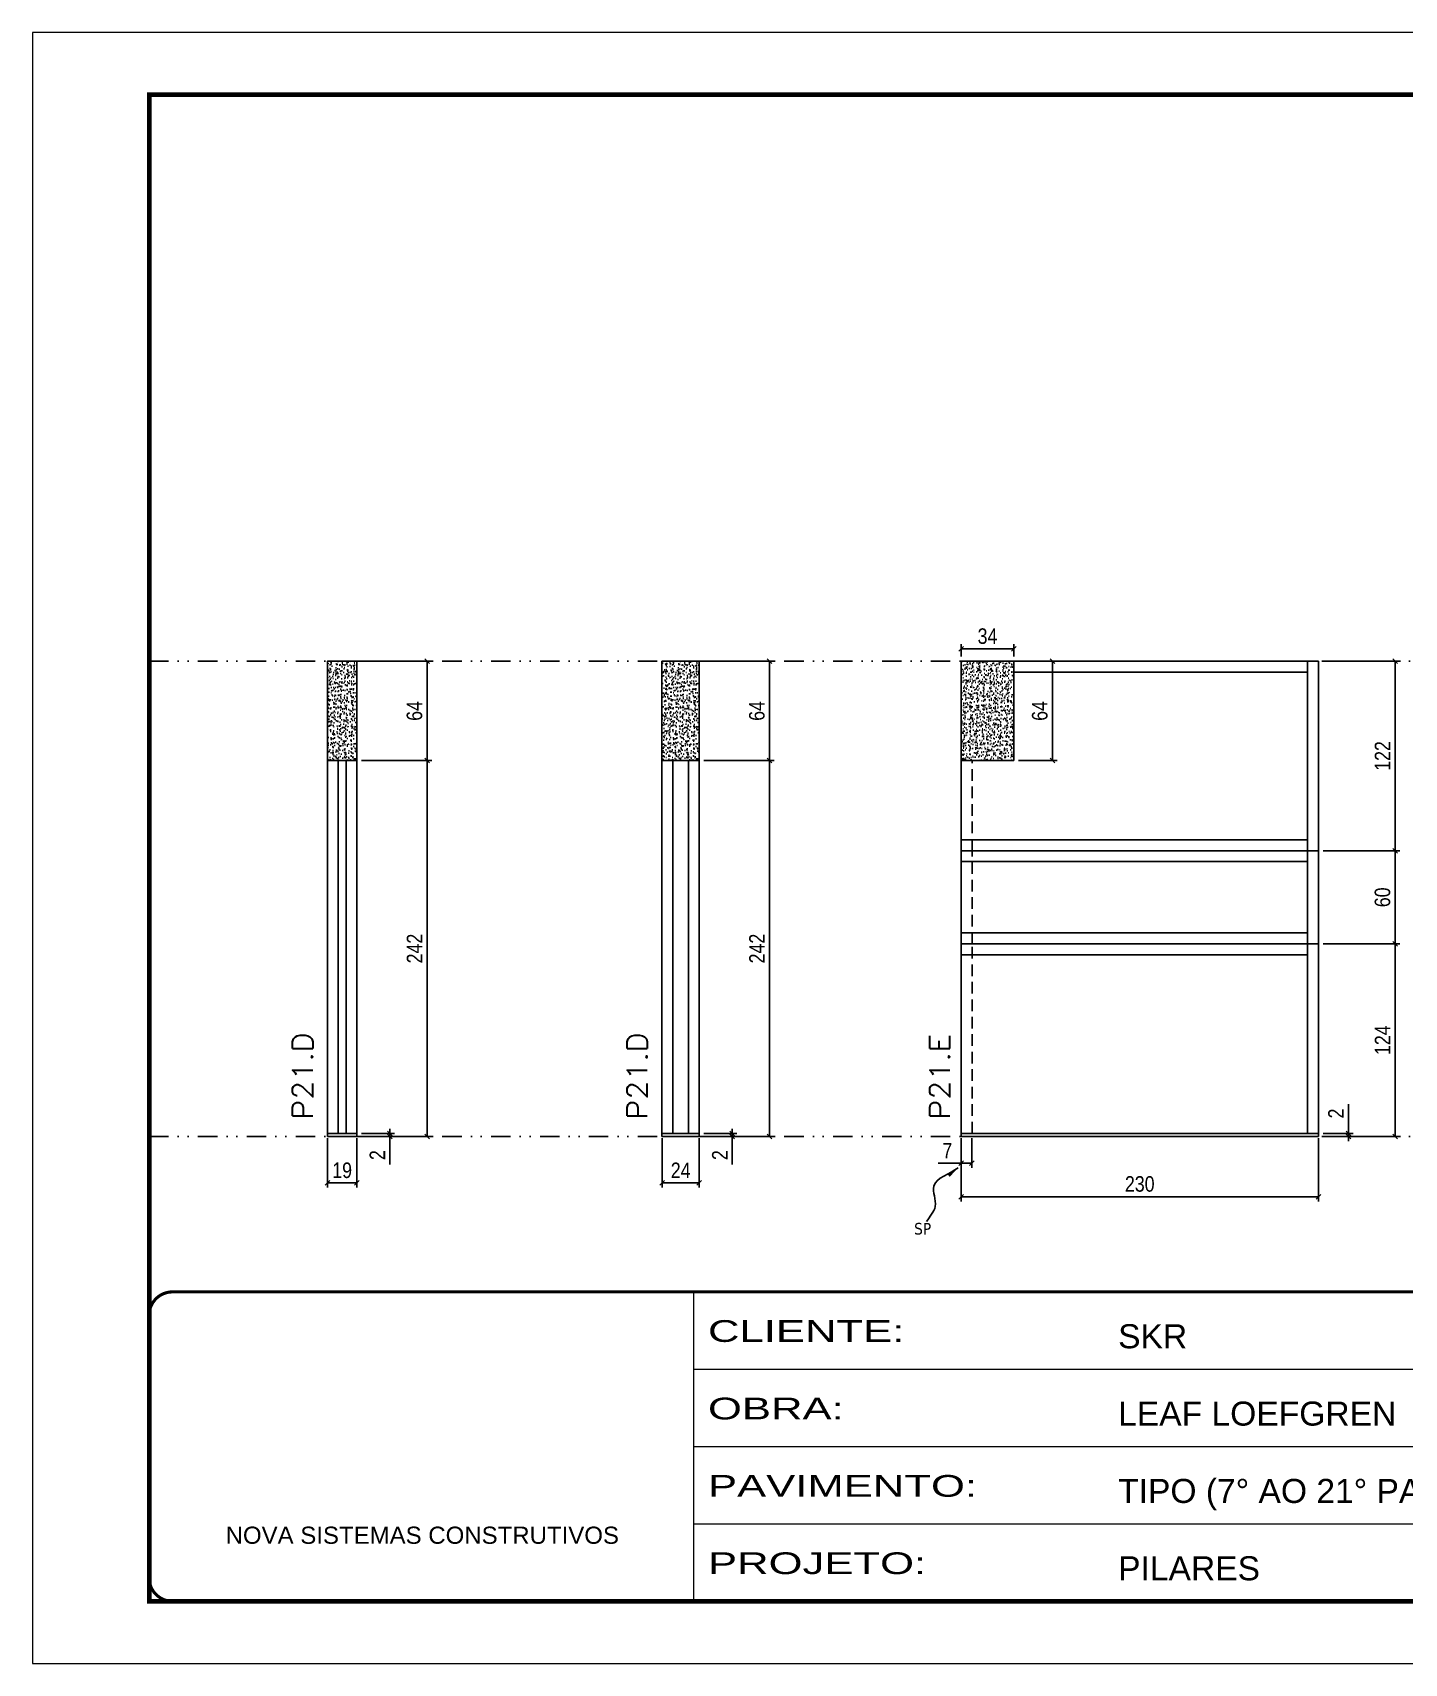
# Model space of a CAD drawing. Extents: x 14400 to 27878, y -21631 to 6985.
# Drawn here: x 19168 to 20051, y -4402 to -3352 of the extents above; entities that cross this region are included whole.
import ezdxf

# ---------------------------------------------------------------- set-up
doc = ezdxf.new("R2010")
doc.units = 0
for name, pattern in [('CONTINUO', [0]), ('DASHED', [0.75, 0.5, -0.25]), ('DIVIDE2', [0.625, 0.25, -0.125, 0, -0.125, 0, -0.125]), ('HIDDEN', [0.375, 0.25, -0.125])]:
    doc.linetypes.add(name, pattern=pattern)
for name, color, linetype in [('COTA', 241, 'Continuous'), ('Nível', 160, 'Continuous'), ('Painéis', 200, 'Continuous'), ('SARR_2.2x7', 40, 'Continuous'), ('Sarrafo de Pressão', 42, 'HIDDEN'), ('texto', 7, 'Continuous')]:
    doc.layers.add(name, color=color, linetype=linetype)
for name, color, linetype, lineweight in [('Folhas', 255, 'Continuous', 9), ('SARRAFO DE PRESSAO', 251, 'DASHED', 9), ('Texto Seção', 7, 'Continuous', 15)]:
    doc.layers.add(name, color=color, linetype=linetype, lineweight=lineweight)
doc.styles.add('ARIAL', font='arial.ttf')
doc.styles.add('COTA TECNICA', font='techl___.ttf', dxfattribs={"height": 10})
doc.styles.add('COTA TECNICA-50', font='techl___.ttf', dxfattribs={"height": 10})
doc.styles.add('REGUA-120', font='ROMANS.shx', dxfattribs={"height": 15})
doc.styles.get("Standard").update_dxf_attribs({"font": 'arial.ttf'})
doc.styles.add('Tecnologia', font='')
doc.styles.get('Tecnologia').set_extended_font_data('Forgotten Futurist')
doc.dimstyles.new('COTA PAINEL-50', dxfattribs={"dimtxt": 10, "dimasz": 3, "dimexe": 3, "dimexo": 3, "dimgap": 3, "dimtad": 1, "dimdec": 1, "dimzin": 12, "dimdsep": 46, "dimtxsty": 'COTA TECNICA-50', "dimblk1": 'OBLIQUE', "dimblk2": 'OBLIQUE', "dimsah": 1, "dimcen": 0.9, "dimclrd": 4, "dimclre": 4, "dimclrt": 240, "dimadec": 1, "dimazin": 3, "dimtfac": 1, "dimtdec": 1, "dimtmove": 0, "dimatfit": 3, "dimfxl": 1, "dimtolj": 1, "dimtzin": 12, "dimarcsym": 0})
doc.dimstyles.new('PAINEL', dxfattribs={"dimtxt": 10, "dimasz": 3, "dimexe": 3, "dimexo": 3, "dimgap": 3, "dimtad": 1, "dimdec": 1, "dimzin": 12, "dimdsep": 46, "dimtxsty": 'COTA TECNICA', "dimblk1": 'OBLIQUE', "dimblk2": 'OBLIQUE', "dimsah": 1, "dimcen": 0.9, "dimclrd": 4, "dimclre": 4, "dimclrt": 240, "dimadec": 1, "dimazin": 3, "dimtfac": 1, "dimtdec": 1, "dimtmove": 0, "dimatfit": 3, "dimfxl": 1, "dimtolj": 1, "dimtzin": 12, "dimarcsym": 0})
doc.dimstyles.get("Standard").update_dxf_attribs({"dimtxt": 0.18, "dimasz": 0.18, "dimexe": 0.18, "dimexo": 0.0625, "dimgap": 0.09, "dimtad": 0, "dimtih": 1, "dimtoh": 1, "dimdec": 4, "dimzin": 0, "dimdsep": 46, "dimtxsty": 'Standard', "dimcen": 0.09, "dimadec": 0, "dimazin": 0, "dimtfac": 1, "dimtdec": 4, "dimtofl": 0, "dimtmove": 0, "dimatfit": 3, "dimfxl": 1, "dimtolj": 1, "dimtzin": 0, "dimarcsym": 0})

# ---------------------------------------------------------------- blocks, each defined once
blk = doc.blocks.new('9999999999')
at = {"color": 30, "linetype": 'CONTINUO'}
for p, q in [((98564.6, 34230.2), (98564.6, 34429.4)), ((98564.6, 34379.6), (99584, 34379.6)), ((98564.6, 34329.8), (99488, 34329.8)), ((98564.6, 34280), (99488, 34280))]:
    blk.add_line(p, q, dxfattribs=at)
at = {"color": 30, "linetype": 'CONTINUO', "const_width": 2}
blk.add_lwpolyline([(99584, 34230.2), (99584, 34414.4, 0.414214), (99569, 34429.4), (98229, 34429.4, 0.414214), (98214, 34414.4), (98214, 34245.2, 0.414214), (98229, 34230.2), (99584, 34230.2)], format="xyb", dxfattribs=at)
at = {"layer": 'Folhas'}
blk.add_lwpolyline([(98139, 34190.2), (99624, 34190.2), (99624, 35240.2), (98139, 35240.2)], close=True, dxfattribs=at)
at = {"layer": 'Folhas', "color": 30, "const_width": 3}
blk.add_lwpolyline([(98214, 34230.2), (99584, 34230.2), (99584, 35200.2), (98214, 35200.2)], close=True, dxfattribs=at)
at = {"color": 7, "linetype": 'Continuous', "ltscale": 5, "style": 'ARIAL'}
for s, height, p in [('SKR', 15.48, (98837.7, 34393.1)), ('LEAF LOEFGREN', 15.483, (98837.7, 34343.3)), ('TIPO (7° AO 21° PAVIMENTO)', 15.483, (98837.7, 34293.5)), ('NOVA SISTEMAS CONSTRUTIVOS', 11.059, (98263.2, 34267.2)), ('PILARES', 15.48, (98837.7, 34243.7))]:
    blk.add_text(s, height=height, dxfattribs=at).set_placement(p)
at = {"layer": 'Folhas', "color": 7, "style": 'Tecnologia', "width": 1.5}
for s, p in [('CLIENTE:', (98573.7, 34397.2)), ('OBRA:', (98573.7, 34347.3)), ('PAVIMENTO:', (98573.7, 34297.5)), ('PROJETO:', (98573.7, 34247.7))]:
    blk.add_text(s, height=14, dxfattribs=at).set_placement(p)
blk = doc.blocks.new('_Oblique')
at = {"color": 0, "linetype": 'ByBlock', "lineweight": -2}
blk.add_line((-0.5, -0.5), (0.5, 0.5), dxfattribs=at)
blk = doc.blocks.new('*D2061')
at = {"layer": 'COTA', "color": 4, "lineweight": -2, "transparency": 16777216}
for p, q in [((19766.1, -4064.2), (19766.1, -4105)), ((19996.1, -4064.2), (19996.1, -4105)), ((19766.1, -4102), (19996.1, -4102))]:
    blk.add_line(p, q, dxfattribs=at)
at = {"layer": 'Defpoints', "color": 0, "transparency": 16777216}
for p in [(19766.1, -4061.2), (19996.1, -4061.2), (19996.1, -4102)]:
    blk.add_point(p, dxfattribs=at)
at = {"layer": 'COTA', "color": 4, "lineweight": -2, "transparency": 16777216, "xscale": 3, "yscale": 3, "zscale": 3, "rotation": 180}
blk.add_blockref('_Oblique', (19766.1, -4102), dxfattribs=at)
at = {"layer": 'COTA', "color": 4, "lineweight": -2, "transparency": 16777216, "xscale": 3, "yscale": 3, "zscale": 3}
blk.add_blockref('_Oblique', (19996.1, -4102), dxfattribs=at)
at = {"layer": 'COTA', "color": 240, "transparency": 16777216, "insert": (19881.1, -4093.8), "char_height": 10, "attachment_point": 5, "style": 'COTA TECNICA'}
blk.add_mtext('\\A1;230', dxfattribs=at)
blk = doc.blocks.new('*D2062')
at = {"layer": 'COTA', "color": 4, "lineweight": -2, "transparency": 16777216}
for p, q in [((19766.1, -4066.2), (19766.1, -4083.4)), ((19773.1, -4064.2), (19773.1, -4083.4)), ((19766.1, -4080.4), (19751.4, -4080.4)), ((19773.1, -4080.4), (19766.1, -4080.4))]:
    blk.add_line(p, q, dxfattribs=at)
at = {"layer": 'Defpoints', "color": 0, "transparency": 16777216}
for p in [(19766.1, -4063.2), (19773.1, -4061.2), (19766.1, -4080.4)]:
    blk.add_point(p, dxfattribs=at)
at = {"layer": 'COTA', "color": 4, "lineweight": -2, "transparency": 16777216, "xscale": 3, "yscale": 3, "zscale": 3, "rotation": 180}
blk.add_blockref('_Oblique', (19766.1, -4080.4), dxfattribs=at)
at = {"layer": 'COTA', "color": 4, "lineweight": -2, "transparency": 16777216, "xscale": 3, "yscale": 3, "zscale": 3}
blk.add_blockref('_Oblique', (19773.1, -4080.4), dxfattribs=at)
at = {"layer": 'COTA', "color": 240, "transparency": 16777216, "insert": (19757.3, -4072.3), "char_height": 10, "attachment_point": 5, "style": 'COTA TECNICA-50'}
blk.add_mtext('\\A1;7', dxfattribs=at)
blk = doc.blocks.new('*D2063')
at = {"layer": 'COTA', "color": 4, "lineweight": -2, "transparency": 16777216}
for p, q in [((20015.4, -4061.2), (20015.4, -4042.4)), ((19999.1, -4061.2), (20018.4, -4061.2)), ((19999.1, -4063.2), (20018.4, -4063.2)), ((20015.4, -4063.2), (20015.4, -4061.2)), ((20015.4, -4063.2), (20015.4, -4066.2))]:
    blk.add_line(p, q, dxfattribs=at)
at = {"layer": 'Defpoints', "color": 0, "transparency": 16777216}
for p in [(19996.1, -4061.2), (19996.1, -4063.2), (20015.4, -4063.2)]:
    blk.add_point(p, dxfattribs=at)
at = {"layer": 'COTA', "color": 4, "lineweight": -2, "transparency": 16777216, "xscale": 3, "yscale": 3, "zscale": 3}
for p, rotation in [((20015.4, -4061.2), 270), ((20015.4, -4063.2), 90)]:
    blk.add_blockref('_Oblique', p, dxfattribs=dict(at, rotation=rotation))
at = {"layer": 'COTA', "color": 240, "transparency": 16777216, "insert": (20007.4, -4048.4), "char_height": 10, "attachment_point": 5, "rotation": 90, "style": 'COTA TECNICA-50'}
blk.add_mtext('\\A1;2', dxfattribs=at)
blk = doc.blocks.new('*D2064')
at = {"layer": 'COTA', "color": 4, "lineweight": -2, "transparency": 16777216}
for p, q in [((19803.1, -3757.2), (19827.9, -3757.2)), ((19824.9, -3757.2), (19824.9, -3821.2)), ((19803.1, -3821.2), (19827.9, -3821.2))]:
    blk.add_line(p, q, dxfattribs=at)
at = {"layer": 'Defpoints', "color": 0, "transparency": 16777216}
for p in [(19800.1, -3757.2), (19800.1, -3821.2), (19824.9, -3821.2)]:
    blk.add_point(p, dxfattribs=at)
at = {"layer": 'COTA', "color": 4, "lineweight": -2, "transparency": 16777216, "xscale": 3, "yscale": 3, "zscale": 3}
for p, rotation in [((19824.9, -3757.2), 90), ((19824.9, -3821.2), 270)]:
    blk.add_blockref('_Oblique', p, dxfattribs=dict(at, rotation=rotation))
at = {"layer": 'COTA', "color": 240, "transparency": 16777216, "insert": (19816.8, -3789.2), "char_height": 10, "attachment_point": 5, "rotation": 90, "style": 'COTA TECNICA'}
blk.add_mtext('\\A1;64', dxfattribs=at)
blk = doc.blocks.new('*D2065')
at = {"layer": 'COTA', "color": 4, "lineweight": -2, "transparency": 16777216}
for p, q in [((19999.1, -3939.2), (20048.5, -3939.2)), ((20045.5, -4063.2), (20045.5, -3939.2)), ((19999.1, -4063.2), (20048.5, -4063.2))]:
    blk.add_line(p, q, dxfattribs=at)
at = {"layer": 'Defpoints', "color": 0, "transparency": 16777216}
for p in [(19996.1, -3939.2), (20045.5, -3939.2), (19996.1, -4063.2)]:
    blk.add_point(p, dxfattribs=at)
at = {"layer": 'COTA', "color": 4, "lineweight": -2, "transparency": 16777216, "xscale": 3, "yscale": 3, "zscale": 3}
for p, rotation in [((20045.5, -3939.2), 90), ((20045.5, -4063.2), 270)]:
    blk.add_blockref('_Oblique', p, dxfattribs=dict(at, rotation=rotation))
at = {"layer": 'COTA', "color": 240, "transparency": 16777216, "insert": (20037.4, -4001.2), "char_height": 10, "attachment_point": 5, "rotation": 90, "style": 'COTA TECNICA'}
blk.add_mtext('\\A1;124', dxfattribs=at)
blk = doc.blocks.new('*D2090')
at = {"layer": 'COTA', "color": 4, "lineweight": -2, "transparency": 16777216}
for p, q in [((19358.2, -4064.2), (19358.2, -4096.1)), ((19377.2, -4064.2), (19377.2, -4096.1)), ((19358.2, -4093.1), (19377.2, -4093.1))]:
    blk.add_line(p, q, dxfattribs=at)
at = {"layer": 'Defpoints', "color": 0, "transparency": 16777216}
for p in [(19358.2, -4061.2), (19377.2, -4061.2), (19377.2, -4093.1)]:
    blk.add_point(p, dxfattribs=at)
at = {"layer": 'COTA', "color": 4, "lineweight": -2, "transparency": 16777216, "xscale": 3, "yscale": 3, "zscale": 3, "rotation": 180}
blk.add_blockref('_Oblique', (19358.2, -4093.1), dxfattribs=at)
at = {"layer": 'COTA', "color": 4, "lineweight": -2, "transparency": 16777216, "xscale": 3, "yscale": 3, "zscale": 3}
blk.add_blockref('_Oblique', (19377.2, -4093.1), dxfattribs=at)
at = {"layer": 'COTA', "color": 240, "transparency": 16777216, "insert": (19367.7, -4085), "char_height": 10, "attachment_point": 5, "style": 'COTA TECNICA'}
blk.add_mtext('\\A1;19', dxfattribs=at)
blk = doc.blocks.new('*D2091')
at = {"layer": 'COTA', "color": 4, "lineweight": -2, "transparency": 16777216}
for p, q in [((19380.2, -4061.2), (19401.4, -4061.2)), ((19380.2, -4063.2), (19401.4, -4063.2)), ((19398.4, -4061.2), (19398.4, -4058.2)), ((19398.4, -4061.2), (19398.4, -4063.2)), ((19398.4, -4063.2), (19398.4, -4081.3))]:
    blk.add_line(p, q, dxfattribs=at)
at = {"layer": 'Defpoints', "color": 0, "transparency": 16777216}
for p in [(19377.2, -4061.2), (19377.2, -4063.2), (19398.4, -4061.2)]:
    blk.add_point(p, dxfattribs=at)
at = {"layer": 'COTA', "color": 4, "lineweight": -2, "transparency": 16777216, "xscale": 3, "yscale": 3, "zscale": 3}
for p, rotation in [((19398.4, -4061.2), 270), ((19398.4, -4063.2), 90)]:
    blk.add_blockref('_Oblique', p, dxfattribs=dict(at, rotation=rotation))
at = {"layer": 'COTA', "color": 240, "transparency": 16777216, "insert": (19390.4, -4075.2), "char_height": 10, "attachment_point": 5, "rotation": 90, "style": 'COTA TECNICA-50'}
blk.add_mtext('\\A1;2', dxfattribs=at)
blk = doc.blocks.new('*D2092')
at = {"layer": 'COTA', "color": 4, "lineweight": -2, "transparency": 16777216}
for p, q in [((19380.2, -3821.2), (19425.4, -3821.2)), ((19422.4, -4063.2), (19422.4, -3821.2)), ((19380.2, -4063.2), (19425.4, -4063.2))]:
    blk.add_line(p, q, dxfattribs=at)
at = {"layer": 'Defpoints', "color": 0, "transparency": 16777216}
for p in [(19377.2, -3821.2), (19422.4, -3821.2), (19377.2, -4063.2)]:
    blk.add_point(p, dxfattribs=at)
at = {"layer": 'COTA', "color": 4, "lineweight": -2, "transparency": 16777216, "xscale": 3, "yscale": 3, "zscale": 3}
for p, rotation in [((19422.4, -3821.2), 90), ((19422.4, -4063.2), 270)]:
    blk.add_blockref('_Oblique', p, dxfattribs=dict(at, rotation=rotation))
at = {"layer": 'COTA', "color": 240, "transparency": 16777216, "insert": (19414.3, -3942.2), "char_height": 10, "attachment_point": 5, "rotation": 90, "style": 'COTA TECNICA-50'}
blk.add_mtext('\\A1;242', dxfattribs=at)
blk = doc.blocks.new('*D2093')
at = {"layer": 'COTA', "color": 4, "lineweight": -2, "transparency": 16777216}
for p, q in [((19380.2, -3757.2), (19425.4, -3757.2)), ((19422.4, -3821.2), (19422.4, -3757.2)), ((19380.2, -3821.2), (19425.4, -3821.2))]:
    blk.add_line(p, q, dxfattribs=at)
at = {"layer": 'Defpoints', "color": 0, "transparency": 16777216}
for p in [(19377.2, -3757.2), (19422.4, -3757.2), (19377.2, -3821.2)]:
    blk.add_point(p, dxfattribs=at)
at = {"layer": 'COTA', "color": 4, "lineweight": -2, "transparency": 16777216, "xscale": 3, "yscale": 3, "zscale": 3}
for p, rotation in [((19422.4, -3757.2), 90), ((19422.4, -3821.2), 270)]:
    blk.add_blockref('_Oblique', p, dxfattribs=dict(at, rotation=rotation))
at = {"layer": 'COTA', "color": 240, "transparency": 16777216, "insert": (19414.3, -3789.2), "char_height": 10, "attachment_point": 5, "rotation": 90, "style": 'COTA TECNICA'}
blk.add_mtext('\\A1;64', dxfattribs=at)
blk = doc.blocks.new('*D2094')
at = {"layer": 'COTA', "color": 4, "lineweight": -2, "transparency": 16777216}
for p, q in [((19573.6, -4064.2), (19573.6, -4096.1)), ((19597.6, -4064.2), (19597.6, -4096.1)), ((19573.6, -4093.1), (19597.6, -4093.1))]:
    blk.add_line(p, q, dxfattribs=at)
at = {"layer": 'Defpoints', "color": 0, "transparency": 16777216}
for p in [(19573.6, -4061.2), (19597.6, -4061.2), (19597.6, -4093.1)]:
    blk.add_point(p, dxfattribs=at)
at = {"layer": 'COTA', "color": 4, "lineweight": -2, "transparency": 16777216, "xscale": 3, "yscale": 3, "zscale": 3, "rotation": 180}
blk.add_blockref('_Oblique', (19573.6, -4093.1), dxfattribs=at)
at = {"layer": 'COTA', "color": 4, "lineweight": -2, "transparency": 16777216, "xscale": 3, "yscale": 3, "zscale": 3}
blk.add_blockref('_Oblique', (19597.6, -4093.1), dxfattribs=at)
at = {"layer": 'COTA', "color": 240, "transparency": 16777216, "insert": (19585.6, -4085), "char_height": 10, "attachment_point": 5, "style": 'COTA TECNICA'}
blk.add_mtext('\\A1;24', dxfattribs=at)
blk = doc.blocks.new('*D2095')
at = {"layer": 'COTA', "color": 4, "lineweight": -2, "transparency": 16777216}
for p, q in [((19600.6, -4061.2), (19621.8, -4061.2)), ((19600.6, -4063.2), (19621.8, -4063.2)), ((19618.8, -4061.2), (19618.8, -4058.2)), ((19618.8, -4061.2), (19618.8, -4063.2)), ((19618.8, -4063.2), (19618.8, -4081.3))]:
    blk.add_line(p, q, dxfattribs=at)
at = {"layer": 'Defpoints', "color": 0, "transparency": 16777216}
for p in [(19597.6, -4061.2), (19597.6, -4063.2), (19618.8, -4061.2)]:
    blk.add_point(p, dxfattribs=at)
at = {"layer": 'COTA', "color": 4, "lineweight": -2, "transparency": 16777216, "xscale": 3, "yscale": 3, "zscale": 3}
for p, rotation in [((19618.8, -4061.2), 270), ((19618.8, -4063.2), 90)]:
    blk.add_blockref('_Oblique', p, dxfattribs=dict(at, rotation=rotation))
at = {"layer": 'COTA', "color": 240, "transparency": 16777216, "insert": (19610.8, -4075.2), "char_height": 10, "attachment_point": 5, "rotation": 90, "style": 'COTA TECNICA-50'}
blk.add_mtext('\\A1;2', dxfattribs=at)
blk = doc.blocks.new('*D2096')
at = {"layer": 'COTA', "color": 4, "lineweight": -2, "transparency": 16777216}
for p, q in [((19600.6, -3821.2), (19645.8, -3821.2)), ((19642.8, -4063.2), (19642.8, -3821.2)), ((19600.6, -4063.2), (19645.8, -4063.2))]:
    blk.add_line(p, q, dxfattribs=at)
at = {"layer": 'Defpoints', "color": 0, "transparency": 16777216}
for p in [(19597.6, -3821.2), (19642.8, -3821.2), (19597.6, -4063.2)]:
    blk.add_point(p, dxfattribs=at)
at = {"layer": 'COTA', "color": 4, "lineweight": -2, "transparency": 16777216, "xscale": 3, "yscale": 3, "zscale": 3}
for p, rotation in [((19642.8, -3821.2), 90), ((19642.8, -4063.2), 270)]:
    blk.add_blockref('_Oblique', p, dxfattribs=dict(at, rotation=rotation))
at = {"layer": 'COTA', "color": 240, "transparency": 16777216, "insert": (19634.7, -3942.2), "char_height": 10, "attachment_point": 5, "rotation": 90, "style": 'COTA TECNICA-50'}
blk.add_mtext('\\A1;242', dxfattribs=at)
blk = doc.blocks.new('*D2097')
at = {"layer": 'COTA', "color": 4, "lineweight": -2, "transparency": 16777216}
for p, q in [((19600.6, -3757.2), (19645.8, -3757.2)), ((19642.8, -3821.2), (19642.8, -3757.2)), ((19600.6, -3821.2), (19645.8, -3821.2))]:
    blk.add_line(p, q, dxfattribs=at)
at = {"layer": 'Defpoints', "color": 0, "transparency": 16777216}
for p in [(19597.6, -3757.2), (19642.8, -3757.2), (19597.6, -3821.2)]:
    blk.add_point(p, dxfattribs=at)
at = {"layer": 'COTA', "color": 4, "lineweight": -2, "transparency": 16777216, "xscale": 3, "yscale": 3, "zscale": 3}
for p, rotation in [((19642.8, -3757.2), 90), ((19642.8, -3821.2), 270)]:
    blk.add_blockref('_Oblique', p, dxfattribs=dict(at, rotation=rotation))
at = {"layer": 'COTA', "color": 240, "transparency": 16777216, "insert": (19634.7, -3789.2), "char_height": 10, "attachment_point": 5, "rotation": 90, "style": 'COTA TECNICA'}
blk.add_mtext('\\A1;64', dxfattribs=at)
blk = doc.blocks.new('*D2098')
at = {"layer": 'COTA', "color": 4, "lineweight": -2, "transparency": 16777216}
for p, q in [((19766.1, -3754.2), (19766.1, -3746.3)), ((19800.1, -3754.2), (19800.1, -3746.3)), ((19800.1, -3749.3), (19766.1, -3749.3))]:
    blk.add_line(p, q, dxfattribs=at)
at = {"layer": 'Defpoints', "color": 0, "transparency": 16777216}
for p in [(19766.1, -3749.3), (19766.1, -3757.2), (19800.1, -3757.2)]:
    blk.add_point(p, dxfattribs=at)
at = {"layer": 'COTA', "color": 4, "lineweight": -2, "transparency": 16777216, "xscale": 3, "yscale": 3, "zscale": 3, "rotation": 180}
blk.add_blockref('_Oblique', (19766.1, -3749.3), dxfattribs=at)
at = {"layer": 'COTA', "color": 4, "lineweight": -2, "transparency": 16777216, "xscale": 3, "yscale": 3, "zscale": 3}
blk.add_blockref('_Oblique', (19800.1, -3749.3), dxfattribs=at)
at = {"layer": 'COTA', "color": 240, "transparency": 16777216, "insert": (19783.1, -3741.1), "char_height": 10, "attachment_point": 5, "style": 'COTA TECNICA'}
blk.add_mtext('\\A1;34', dxfattribs=at)
blk = doc.blocks.new('*D2099')
at = {"layer": 'COTA', "color": 4, "lineweight": -2, "transparency": 16777216}
for p, q in [((19999.1, -3879.2), (20048.5, -3879.2)), ((20045.5, -3939.2), (20045.5, -3879.2)), ((19999.1, -3939.2), (20048.5, -3939.2))]:
    blk.add_line(p, q, dxfattribs=at)
at = {"layer": 'Defpoints', "color": 0, "transparency": 16777216}
for p in [(19996.1, -3879.2), (20045.5, -3879.2), (19996.1, -3939.2)]:
    blk.add_point(p, dxfattribs=at)
at = {"layer": 'COTA', "color": 4, "lineweight": -2, "transparency": 16777216, "xscale": 3, "yscale": 3, "zscale": 3}
for p, rotation in [((20045.5, -3879.2), 90), ((20045.5, -3939.2), 270)]:
    blk.add_blockref('_Oblique', p, dxfattribs=dict(at, rotation=rotation))
at = {"layer": 'COTA', "color": 240, "transparency": 16777216, "insert": (20037.4, -3909.2), "char_height": 10, "attachment_point": 5, "rotation": 90, "style": 'COTA TECNICA'}
blk.add_mtext('\\A1;60', dxfattribs=at)
blk = doc.blocks.new('*D2100')
at = {"layer": 'COTA', "color": 4, "lineweight": -2, "transparency": 16777216}
for p, q in [((19999.1, -3757.2), (20048.5, -3757.2)), ((20045.5, -3879.2), (20045.5, -3757.2)), ((19999.1, -3879.2), (20048.5, -3879.2))]:
    blk.add_line(p, q, dxfattribs=at)
at = {"layer": 'Defpoints', "color": 0, "transparency": 16777216}
for p in [(19996.1, -3757.2), (20045.5, -3757.2), (19996.1, -3879.2)]:
    blk.add_point(p, dxfattribs=at)
at = {"layer": 'COTA', "color": 4, "lineweight": -2, "transparency": 16777216, "xscale": 3, "yscale": 3, "zscale": 3}
for p, rotation in [((20045.5, -3757.2), 90), ((20045.5, -3879.2), 270)]:
    blk.add_blockref('_Oblique', p, dxfattribs=dict(at, rotation=rotation))
at = {"layer": 'COTA', "color": 240, "transparency": 16777216, "insert": (20037.4, -3818.2), "char_height": 10, "attachment_point": 5, "rotation": 90, "style": 'COTA TECNICA'}
blk.add_mtext('\\A1;122', dxfattribs=at)

msp = doc.modelspace()

# ---------------------------------------------------------------- hatches: boundary and pattern name
at = {"layer": 'COTA'}
h = msp.add_hatch(dxfattribs=at)
h.set_pattern_fill('AR-CONC', color=256, scale=0.03)
h.set_pattern_definition([(50, (3905.767, -6946.4506), (5.4655401, -0.4781726), [0.5715, -6.2865]), (355, (3905.767, -6946.4506), (-1.0573026, 5.7317054), [0.4572, -5.0292175]), (100.451445, (3906.2226, -6946.4905), (4.4082374, 5.2535326), [0.4857003, -5.3427073]), (46.1842, (3905.767, -6944.9266), (8.1323712, -1.2612698), [0.85725, -9.42975]), (96.63556, (3906.445, -6945.032), (7.122124, 7.4227837), [0.7285507, -8.0140682]), (351.18415, (3905.767, -6944.927), (7.122124, 7.4227837), [0.685799, -7.543792]), (21, (3906.529, -6945.3076), (4.5484317, -3.067956), [0.5715, -6.2865]), (326, (3906.529, -6945.3076), (1.8540609, 5.525639), [0.4572, -5.0292]), (71.451445, (3906.908, -6945.5633), (6.4024926, 2.457683), [0.4857003, -5.3426981]), (37.5, (3905.7671, -6946.4506), (0.0926581, 2.53665117), [0, -4.96824, 0, -5.1054, 0, -5.04825]), (7.5, (3905.767, -6946.4506), (2.00458988, 3.00541724), [0, -2.91084, 0, -4.85394, 0, -1.92405]), (327.5, (3904.0679, -6946.4506), (4.06771786, -0.17186232), [0, -1.905, 0, -5.9436, 0, -7.8867]), (317.5, (3903.306, -6946.4506), (4.44387544, 0.7627947), [0, -2.4765, 0, -3.94716, 0, -5.6007])])
h.paths.add_polyline_path([(19358.201, -3821.166), (19377.201, -3821.166), (19377.201, -3757.166), (19358.201, -3757.166)])
h = msp.add_hatch(dxfattribs=at)
h.set_pattern_fill('AR-CONC', color=256, scale=0.03)
h.set_pattern_definition([(50, (4126.1495, -6946.4506), (5.4655401, -0.4781726), [0.5715, -6.2865]), (355, (4126.1495, -6946.4506), (-1.0573026, 5.7317054), [0.4572, -5.0292175]), (100.451445, (4126.605, -6946.4905), (4.4082374, 5.2535326), [0.4857003, -5.3427073]), (46.1842, (4126.1495, -6944.9266), (8.1323712, -1.2612698), [0.85725, -9.42975]), (96.63556, (4126.827, -6945.032), (7.122124, 7.4227837), [0.7285507, -8.0140682]), (351.18415, (4126.1495, -6944.927), (7.122124, 7.4227837), [0.685799, -7.543792]), (21, (4126.9115, -6945.3076), (4.5484317, -3.067956), [0.5715, -6.2865]), (326, (4126.9115, -6945.3076), (1.8540609, 5.525639), [0.4572, -5.0292]), (71.451445, (4127.2905, -6945.5633), (6.4024926, 2.457683), [0.4857003, -5.3426981]), (37.5, (4126.1495, -6946.4506), (0.0926581, 2.53665117), [0, -4.96824, 0, -5.1054, 0, -5.04825]), (7.5, (4126.1495, -6946.4506), (2.00458988, 3.00541724), [0, -2.91084, 0, -4.85394, 0, -1.92405]), (327.5, (4124.4502, -6946.4506), (4.06771786, -0.17186232), [0, -1.905, 0, -5.9436, 0, -7.8867]), (317.5, (4123.6882, -6946.4506), (4.44387544, 0.7627947), [0, -2.4765, 0, -3.94716, 0, -5.6007])])
h.paths.add_polyline_path([(19573.583, -3821.166), (19597.583, -3821.166), (19597.583, -3757.166), (19573.583, -3757.166)])
h = msp.add_hatch(dxfattribs=at)
h.set_pattern_fill('AR-CONC', color=256, scale=0.03)
h.set_pattern_definition([(50, (2722.7416, -1178.575), (5.4655401, -0.4781726), [0.5715, -6.2865]), (355, (2722.7416, -1178.575), (-1.0573026, 5.7317054), [0.4572, -5.0292175]), (100.451445, (2723.197, -1178.615), (4.4082374, 5.2535326), [0.4857003, -5.3427073]), (46.1842, (2722.7416, -1177.051), (8.1323712, -1.2612698), [0.85725, -9.42975]), (96.63556, (2723.419, -1177.156), (7.122124, 7.4227837), [0.7285507, -8.0140682]), (351.18415, (2722.742, -1177.051), (7.122124, 7.4227837), [0.685799, -7.543792]), (21, (2723.5036, -1177.432), (4.5484317, -3.067956), [0.5715, -6.2865]), (326, (2723.5036, -1177.432), (1.8540609, 5.525639), [0.4572, -5.0292]), (71.451445, (2723.8826, -1177.688), (6.4024926, 2.457683), [0.4857003, -5.3426981]), (37.5, (2722.7416, -1178.5751), (0.0926581, 2.53665117), [0, -4.96824, 0, -5.1054, 0, -5.04825]), (7.5, (2722.7416, -1178.575), (2.00458988, 3.00541724), [0, -2.91084, 0, -4.85394, 0, -1.92405]), (327.5, (2721.0423, -1178.5751), (4.06771786, -0.17186232), [0, -1.905, 0, -5.9436, 0, -7.8867]), (317.5, (2720.2803, -1178.575), (4.44387544, 0.7627947), [0, -2.4765, 0, -3.94716, 0, -5.6007])])
h.paths.add_polyline_path([(19800.141, -3757.166), (19766.141, -3757.166), (19766.141, -3821.166), (19800.141, -3821.166)])

# ---------------------------------------------------------------- linework, layer by layer
for p, q in [((19766.141, -3821.166), (19766.141, -3757.166)), ((19766.141, -3757.166), (19800.141, -3757.166))]:
    msp.add_line(p, q, dxfattribs=at)
for points in [[(19358.201, -3821.166), (19377.201, -3821.166), (19377.201, -3757.166), (19358.201, -3757.166)], [(19573.583, -3821.166), (19597.583, -3821.166), (19597.583, -3757.166), (19573.583, -3757.166)]]:
    msp.add_lwpolyline(points, close=True, dxfattribs=at)
at = {"layer": 'Nível', "color": 4, "linetype": 'DIVIDE2', "ltscale": 50}
for p, q in [((19243.467, -3757.166), (20613.467, -3757.166)), ((19243.467, -4063.166), (20613.467, -4063.166))]:
    msp.add_line(p, q, dxfattribs=at)
at = {"layer": 'Painéis'}
for p, q in [((19996.141, -3757.166), (19800.141, -3757.166)), ((19800.141, -3757.166), (19800.141, -3821.166)), ((19996.141, -4061.166), (19996.141, -3757.166)), ((19358.201, -3821.166), (19358.201, -4061.166)), ((19358.201, -3821.166), (19377.201, -3821.166)), ((19377.201, -3821.166), (19377.201, -4061.166)), ((19573.583, -3821.166), (19573.583, -4061.166)), ((19573.583, -3821.166), (19597.583, -3821.166)), ((19597.583, -3821.166), (19597.583, -4061.166)), ((19766.141, -3821.166), (19766.141, -4061.166)), ((19800.141, -3821.166), (19766.141, -3821.166)), ((19996.141, -3879.166), (19766.141, -3879.166)), ((19766.141, -3939.166), (19996.141, -3939.166)), ((19358.201, -4061.166), (19377.201, -4061.166)), ((19358.201, -4063.166), (19358.201, -4061.166)), ((19377.201, -4063.166), (19358.201, -4063.166)), ((19377.201, -4061.166), (19377.201, -4063.166)), ((19573.583, -4061.166), (19597.583, -4061.166)), ((19573.583, -4063.166), (19573.583, -4061.166)), ((19597.583, -4063.166), (19573.583, -4063.166)), ((19597.583, -4061.166), (19597.583, -4063.166))]:
    msp.add_line(p, q, dxfattribs=at)
msp.add_lwpolyline([(19766.141, -4061.166), (19996.141, -4061.166), (19996.141, -4063.166), (19766.141, -4063.166)], close=True, dxfattribs=at)
at = {"layer": 'SARR_2.2x7'}
for p, q in [((19989.141, -3879.166), (19989.141, -3757.166)), ((19800.141, -3764.166), (19989.141, -3764.166)), ((19365.201, -3821.166), (19365.201, -4061.166)), ((19370.201, -3821.166), (19370.201, -4061.166)), ((19580.583, -3821.166), (19580.583, -4061.166)), ((19590.583, -3821.166), (19590.583, -4061.166)), ((19766.141, -3872.166), (19989.141, -3872.166)), ((19989.141, -3939.166), (19989.141, -3879.166)), ((19766.141, -3886.166), (19989.141, -3886.166)), ((19766.141, -3932.166), (19989.141, -3932.166)), ((19766.141, -3946.166), (19989.141, -3946.166)), ((19989.141, -4061.166), (19989.141, -3939.166))]:
    msp.add_line(p, q, dxfattribs=at)
at = {"layer": 'Sarrafo de Pressão', "ltscale": 30}
for p, q in [((19773.141, -3879.166), (19773.141, -3821.166)), ((19773.141, -3939.166), (19773.141, -3879.166)), ((19773.141, -4061.166), (19773.141, -3939.166))]:
    msp.add_line(p, q, dxfattribs=at)

# ---------------------------------------------------------------- block references
at = {"layer": 'SARRAFO DE PRESSAO', "color": 6, "linetype": 'ByBlock'}
msp.add_blockref('9999999999', (-78970.511, -38592.654), dxfattribs=at)

# ---------------------------------------------------------------- texts
at = {"layer": 'texto', "color": 0, "insert": (19741.364, -4122.657), "char_height": 7.5, "attachment_point": 5}
msp.add_mtext('{\\fTahoma|b0|i0|c0|p34;\\C4;SP}', dxfattribs=at)
at = {"layer": 'Texto Seção', "style": 'REGUA-120', "width": 1.1}
for s, p in [('P21.D', (19348.751, -4052.402)), ('P21.D', (19564.133, -4052.402)), ('P21.E', (19758.891, -4052.402))]:
    msp.add_text(s, height=13, rotation=90, dxfattribs=at).set_placement(p)

# ---------------------------------------------------------------- dimensions: what is measured, and where the dimension line sits
at = {"layer": 'COTA'}
dim = msp.add_linear_dim(base=(19766.141, -3749.288), p1=(19800.141, -3757.166), p2=(19766.141, -3757.166), dimstyle='PAINEL', dxfattribs=at)
dim.commit()
dim.dimension.update_dxf_attribs({"geometry": '*D2098', "text_midpoint": (19783.141, -3741.069)})
for base, p1, p2, angle, dimstyle, picture, middle in [((19422.411, -3757.166), (19377.201, -3821.166), (19377.201, -3757.166), 90, 'PAINEL', '*D2093', (19414.309, -3789.166)), ((19642.794, -3757.166), (19597.583, -3821.166), (19597.583, -3757.166), 90, 'PAINEL', '*D2097', (19634.691, -3789.166)), ((19824.882, -3821.166), (19800.141, -3757.166), (19800.141, -3821.166), 90, 'PAINEL', '*D2064', (19816.78, -3789.166)), ((19422.411, -3821.166), (19377.201, -4063.166), (19377.201, -3821.166), 90, 'COTA PAINEL-50', '*D2092', (19414.338, -3942.166)), ((19642.794, -3821.166), (19597.583, -4063.166), (19597.583, -3821.166), 90, 'COTA PAINEL-50', '*D2096', (19634.721, -3942.166)), ((20045.508, -3879.166), (19996.141, -3939.166), (19996.141, -3879.166), 90, 'PAINEL', '*D2099', (20037.406, -3909.166)), ((20045.508, -3939.166), (19996.141, -4063.166), (19996.141, -3939.166), 90, 'PAINEL', '*D2065', (20037.435, -4001.166)), ((19766.141, -4080.407), (19773.141, -4061.166), (19766.141, -4063.166), 180, 'COTA PAINEL-50', '*D2062', (19757.275, -4072.334))]:
    dim = msp.add_linear_dim(base=base, p1=p1, p2=p2, angle=angle, dimstyle=dimstyle, dxfattribs=at)
    dim.commit()
    dim.dimension.update_dxf_attribs({"geometry": picture, "text_midpoint": middle})
dim = msp.add_linear_dim(base=(20045.508, -3757.166), p1=(19996.141, -3879.166), p2=(19996.141, -3757.166), angle=90, dimstyle='PAINEL', override={"dimtmove": 1}, dxfattribs=at)
dim.commit()
dim.dimension.update_dxf_attribs({"geometry": '*D2100', "text_midpoint": (20037.45, -3818.166)})
for base, p1, p2, picture, middle in [((20015.399, -4063.166), (19996.141, -4061.166), (19996.141, -4063.166), '*D2063', (20015.399, -4048.419)), ((19398.394, -4061.166), (19377.201, -4063.166), (19377.201, -4061.166), '*D2091', (19398.394, -4075.221)), ((19618.777, -4061.166), (19597.583, -4063.166), (19597.583, -4061.166), '*D2095', (19618.777, -4075.221))]:
    dim = msp.add_linear_dim(base=base, p1=p1, p2=p2, angle=90, dimstyle='COTA PAINEL-50', dxfattribs=at)
    dim.commit()
    dim.dimension.update_dxf_attribs({"geometry": picture, "text_midpoint": middle, "dimtype": 160})
for base, p1, p2, picture, middle in [((19377.201, -4093.06), (19358.201, -4061.166), (19377.201, -4061.166), '*D2090', (19367.701, -4084.972)), ((19597.583, -4093.06), (19573.583, -4061.166), (19597.583, -4061.166), '*D2094', (19585.583, -4084.987)), ((19996.141, -4101.989), (19766.141, -4061.166), (19996.141, -4061.166), '*D2061', (19881.141, -4093.769))]:
    dim = msp.add_linear_dim(base=base, p1=p1, p2=p2, dimstyle='PAINEL', override={"dimarcsym": 2}, dxfattribs=at)
    dim.commit()
    dim.dimension.update_dxf_attribs({"geometry": picture, "text_midpoint": middle})

# ---------------------------------------------------------------- leaders
at = {"layer": 'COTA', "path_type": 1}
msp.add_leader([(19764.312, -4083.346), (19748.527, -4095.181), (19749.452, -4108.188), (19743.899, -4117.969)], dimstyle='Standard', override={"dimasz": 8}, dxfattribs=at)

doc.saveas('drawing.dxf')
